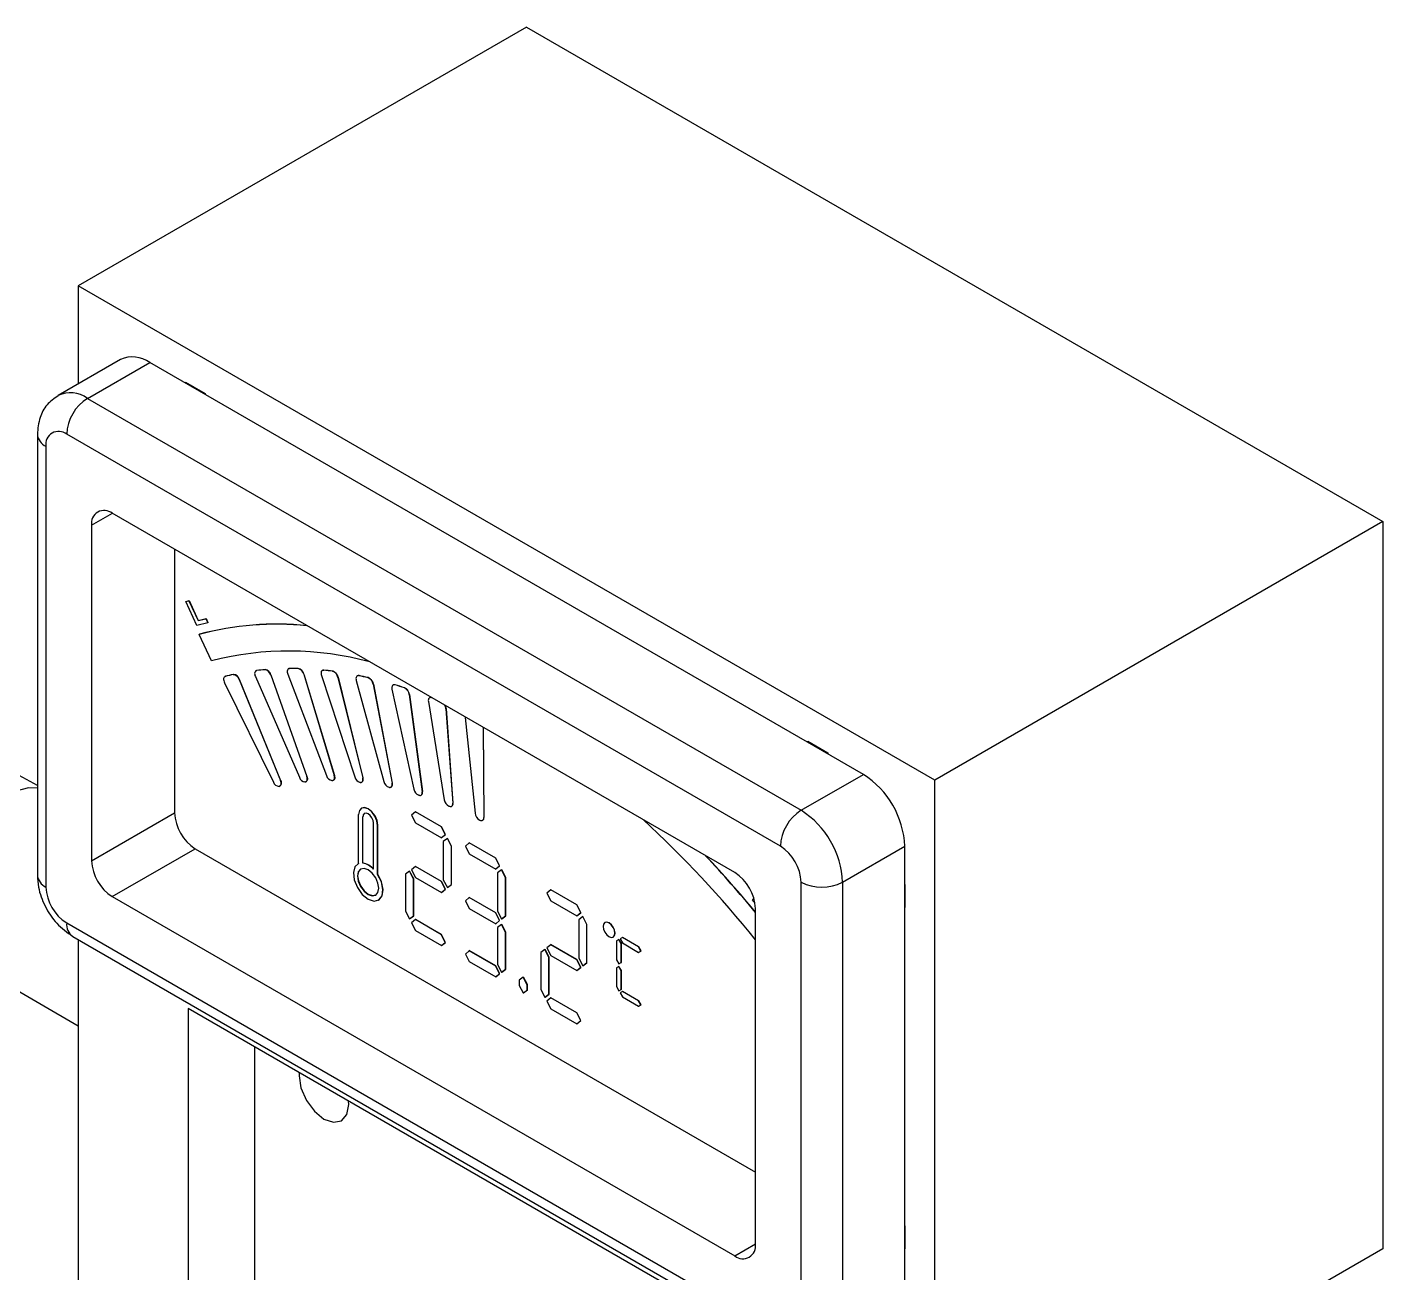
# Model space of a CAD drawing. Header units: millimetres. Extents: x 0 to 279, y 0 to 216.
# Drawn here: x 243.18 to 252.81, y 96.82 to 105.67 of the extents above; entities that cross this region are included whole.
import ezdxf

# ---------------------------------------------------------------- set-up
doc = ezdxf.new("R2010")
doc.units = ezdxf.units.MM

msp = doc.modelspace()

# ---------------------------------------------------------------- linework, layer by layer
at = {"color": 7, "linetype": 'Continuous', "lineweight": 25}
for p, q in [((246.7276, 105.6652), (243.5456, 103.8283)), ((246.7276, 105.6652), (252.8087, 102.1547)), ((249.6268, 100.3178), (243.5456, 103.8283)), ((243.5456, 103.8283), (243.5456, 103.1323)), ((243.8441, 103.3046), (243.4021, 103.0495)), ((243.6105, 103.0289), (244.0524, 103.284)), ((249.12, 100.3585), (244.0524, 103.284)), ((244.3058, 103.1445), (244.4472, 103.0629)), ((244.3058, 103.1377), (244.3058, 103.1445)), ((243.6105, 103.0289), (248.6781, 100.1034)), ((244.4472, 103.0629), (244.4472, 103.0561)), ((243.2548, 102.7737), (243.2548, 99.6436)), ((248.5307, 99.8483), (243.4631, 102.7737)), ((243.3158, 102.6886), (243.3158, 99.5586)), ((248.2067, 99.6611), (243.7872, 102.2124)), ((252.8087, 102.1547), (249.6268, 100.3178)), ((252.8087, 102.1547), (252.8087, 96.9901)), ((243.6399, 102.1273), (243.6399, 99.7457)), ((244.2292, 101.9572), (244.2292, 100.0859)), ((244.3094, 101.5863), (244.3315, 101.5919)), ((244.3094, 101.5863), (244.3106, 101.5869)), ((244.3877, 101.4157), (244.3094, 101.5863)), ((244.3106, 101.5869), (244.3327, 101.5926)), ((244.3315, 101.5919), (244.3327, 101.5926)), ((244.3315, 101.5919), (244.3965, 101.4503)), ((244.3327, 101.5926), (244.3977, 101.451)), ((244.3965, 101.4503), (244.4515, 101.4643)), ((244.3977, 101.451), (244.4526, 101.465)), ((244.4515, 101.4643), (244.4526, 101.465)), ((244.4515, 101.4643), (244.4648, 101.4354)), ((244.4526, 101.465), (244.4659, 101.4361)), ((244.4648, 101.4354), (244.3877, 101.4157)), ((244.3965, 101.4503), (244.3977, 101.451)), ((244.4648, 101.4354), (244.4659, 101.4361)), ((244.404, 101.3527), (244.4052, 101.3534)), ((244.4917, 101.1654), (244.404, 101.3527)), ((244.8077, 101.0946), (244.8065, 101.0939)), ((244.8132, 101.0964), (244.812, 101.0957)), ((244.8706, 101.102), (244.8718, 101.1027)), ((245.0387, 101.109), (245.0375, 101.1083)), ((245.0463, 101.111), (245.0451, 101.1103)), ((245.1062, 101.1097), (245.1074, 101.1104)), ((245.279, 101.0969), (245.2778, 101.0962)), ((245.2886, 101.0988), (245.2874, 101.0981)), ((245.3507, 101.0907), (245.3519, 101.0914)), ((244.5839, 101.009), (244.9313, 100.3034)), ((244.5873, 101.0536), (244.5861, 101.0529)), ((244.5873, 101.0536), (244.5909, 101.0551)), ((244.5909, 101.0551), (244.5898, 101.0544)), ((244.6455, 101.0675), (244.6466, 101.0682)), ((244.6884, 101.034), (244.6872, 101.0333)), ((244.6872, 101.0333), (244.9813, 100.3151)), ((244.6884, 101.034), (244.9825, 100.3158)), ((244.8029, 101.0529), (245.1152, 100.3378)), ((244.9128, 101.0652), (244.9116, 101.0645)), ((244.9116, 101.0645), (245.1678, 100.3435)), ((244.9128, 101.0652), (245.169, 100.3441)), ((245.0327, 101.0703), (245.3081, 100.3501)), ((245.1473, 101.0699), (245.1461, 101.0692)), ((245.1461, 101.0692), (245.3629, 100.3496)), ((245.1473, 101.0699), (245.3641, 100.3503)), ((245.2719, 101.0611), (245.5086, 100.3403)), ((245.3905, 101.0481), (245.3893, 101.0474)), ((245.3893, 101.0474), (245.5654, 100.3336)), ((245.3905, 101.0481), (245.5666, 100.3343)), ((245.5191, 101.0255), (245.7158, 100.3083)), ((245.5271, 101.0583), (245.5259, 101.0577)), ((245.5389, 101.0599), (245.5377, 101.0592)), ((245.6027, 101.045), (245.6039, 101.0456)), ((245.641, 100.9998), (245.6398, 100.9992)), ((245.6398, 100.9992), (245.7741, 100.2955)), ((245.641, 100.9998), (245.7753, 100.2962)), ((245.7815, 100.9935), (245.7803, 100.9928)), ((245.7955, 100.9944), (245.7943, 100.9938)), ((245.7728, 100.9636), (245.9281, 100.2544)), ((245.8607, 100.9728), (245.8619, 100.9735)), ((245.8972, 100.9255), (245.896, 100.9248)), ((245.896, 100.9248), (245.9877, 100.2356)), ((245.8972, 100.9255), (245.9889, 100.2363)), ((246.0406, 100.9028), (246.0394, 100.9021)), ((246.0314, 100.8758), (246.1445, 100.1789)), ((246.1576, 100.8255), (246.1564, 100.8248)), ((246.1564, 100.8248), (246.2049, 100.1542)), ((246.1576, 100.8255), (246.2061, 100.1549)), ((246.2932, 100.7657), (246.2934, 100.7626)), ((246.2934, 100.7626), (246.3635, 100.0822)), ((246.4195, 100.6928), (246.4245, 100.0518)), ((246.4207, 100.6921), (246.4257, 100.0525)), ((248.7252, 100.5933), (248.8666, 100.5116)), ((248.7252, 100.5864), (248.7252, 100.5933)), ((248.8666, 100.5116), (248.8666, 100.5048)), ((244.9813, 100.3151), (244.9825, 100.3158)), ((245.1678, 100.3435), (245.169, 100.3441)), ((245.3566, 100.316), (245.3578, 100.3167)), ((245.3629, 100.3496), (245.3641, 100.3503)), ((245.5654, 100.3336), (245.5666, 100.3343)), ((248.6781, 100.1034), (249.12, 100.3585)), ((249.6268, 84.8702), (249.6268, 100.3178)), ((244.9771, 100.2756), (244.9783, 100.2763)), ((245.1625, 100.3069), (245.1636, 100.3076)), ((245.5583, 100.303), (245.5595, 100.3036)), ((245.7542, 100.2663), (245.7521, 100.2668)), ((245.7663, 100.2678), (245.7675, 100.2685)), ((245.7741, 100.2955), (245.7753, 100.2962)), ((245.9877, 100.2356), (245.9889, 100.2363)), ((245.5572, 100.1185), (245.5561, 100.1179)), ((245.9652, 100.2099), (245.963, 100.2106)), ((245.9795, 100.2107), (245.9807, 100.2114)), ((246.1799, 100.1321), (246.1776, 100.133)), ((246.1964, 100.1321), (246.1976, 100.1328)), ((246.2049, 100.1542), (246.2061, 100.1549)), ((243.6399, 99.7457), (244.2292, 100.0859)), ((245.5363, 99.7259), (245.5363, 100.0743)), ((245.5658, 100.0573), (245.567, 100.058)), ((245.5658, 99.7289), (245.5658, 100.0573)), ((245.567, 99.7296), (245.567, 100.058)), ((245.9392, 100.0929), (245.9115, 100.07)), ((245.9115, 100.07), (245.9392, 100.0152)), ((245.9392, 100.0929), (245.9403, 100.0936)), ((246.1239, 99.9863), (245.9392, 100.0929)), ((246.1251, 99.9869), (245.9403, 100.0936)), ((246.397, 100.0334), (246.3948, 100.0345)), ((246.4159, 100.0324), (246.417, 100.0331)), ((246.4245, 100.0518), (246.4257, 100.0525)), ((245.6414, 99.6853), (245.6414, 100.0136)), ((245.6709, 99.9966), (245.6721, 99.9973)), ((245.6709, 99.6482), (245.6709, 99.9966)), ((245.6721, 99.6489), (245.6721, 99.9973)), ((245.9392, 100.0152), (246.1239, 99.9085)), ((246.1239, 99.9863), (246.1251, 99.9869)), ((246.1516, 99.9314), (246.1239, 99.9863)), ((246.1239, 99.9085), (246.1516, 99.9314)), ((246.1528, 99.9321), (246.1251, 99.9869)), ((246.1251, 99.9092), (246.1528, 99.9321)), ((246.1516, 99.9314), (246.1528, 99.9321)), ((243.7872, 99.4906), (244.3765, 99.8307)), ((244.3765, 99.8307), (248.354, 97.5346)), ((246.1239, 99.9085), (246.1251, 99.9092)), ((246.1661, 99.9033), (246.1373, 99.8812)), ((246.1373, 99.8812), (246.1373, 99.6096)), ((246.1661, 99.9033), (246.1673, 99.9039)), ((246.195, 99.8479), (246.1661, 99.9033)), ((246.1962, 99.8486), (246.1673, 99.9039)), ((246.195, 99.8479), (246.1962, 99.8486)), ((246.195, 99.5763), (246.195, 99.8479)), ((246.1962, 99.577), (246.1962, 99.8486)), ((246.3209, 99.8726), (246.294, 99.8492)), ((246.294, 99.8492), (246.3209, 99.7949)), ((246.3209, 99.8726), (246.3221, 99.8733)), ((246.5092, 99.7638), (246.3209, 99.8726)), ((246.5104, 99.7645), (246.3221, 99.8733)), ((248.9727, 99.5931), (249.4146, 99.8482)), ((249.4146, 96.7182), (249.4146, 99.8482)), ((246.3209, 99.7949), (246.5092, 99.6861)), ((246.5092, 99.7638), (246.5104, 99.7645)), ((246.5361, 99.7094), (246.5092, 99.7638)), ((246.5373, 99.7101), (246.5104, 99.7645)), ((245.5306, 99.7232), (245.5294, 99.7226)), ((245.5375, 99.7266), (245.5306, 99.7232)), ((245.5658, 99.7289), (245.567, 99.7296)), ((245.6709, 99.6482), (245.6721, 99.6489)), ((245.8969, 99.6701), (245.8681, 99.6488)), ((245.8681, 99.6488), (245.8681, 99.3863)), ((245.8969, 99.6701), (245.8981, 99.6708)), ((245.9258, 99.6155), (245.8969, 99.6701)), ((245.927, 99.6161), (245.8981, 99.6708)), ((245.9392, 99.7044), (245.9115, 99.6815)), ((245.9115, 99.6815), (245.9392, 99.6266)), ((245.9392, 99.7044), (245.9403, 99.705)), ((246.1239, 99.5977), (245.9392, 99.7044)), ((246.1251, 99.5984), (245.9403, 99.705)), ((246.5092, 99.6861), (246.5361, 99.7094)), ((246.5092, 99.6861), (246.5104, 99.6868)), ((246.5104, 99.6868), (246.5373, 99.7101)), ((246.5507, 99.6813), (246.5219, 99.6592)), ((246.5219, 99.6592), (246.5219, 99.3876)), ((246.5361, 99.7094), (246.5373, 99.7101)), ((246.5507, 99.6813), (246.5519, 99.6819)), ((246.5796, 99.6259), (246.5507, 99.6813)), ((246.5807, 99.6266), (246.5519, 99.6819)), ((245.9258, 99.6155), (245.927, 99.6161)), ((245.9258, 99.353), (245.9258, 99.6155)), ((245.927, 99.3537), (245.927, 99.6161)), ((245.9392, 99.6266), (246.1239, 99.52)), ((246.1239, 99.5977), (246.1251, 99.5984)), ((246.1516, 99.5429), (246.1239, 99.5977)), ((246.1239, 99.52), (246.1516, 99.5429)), ((246.1528, 99.5436), (246.1251, 99.5984)), ((246.1251, 99.5207), (246.1528, 99.5436)), ((246.1373, 99.6096), (246.1661, 99.5542)), ((246.1516, 99.5429), (246.1528, 99.5436)), ((246.1661, 99.5542), (246.195, 99.5763)), ((246.1661, 99.5542), (246.1673, 99.5549)), ((246.1673, 99.5549), (246.1962, 99.577)), ((246.195, 99.5763), (246.1962, 99.577)), ((246.5796, 99.6259), (246.5807, 99.6266)), ((246.5796, 99.3543), (246.5796, 99.6259)), ((246.5807, 99.3549), (246.5807, 99.6266)), ((246.9006, 99.5379), (246.9018, 99.5386)), ((247.0865, 99.4319), (246.9018, 99.5386)), ((248.6781, 96.463), (248.6781, 99.5931)), ((248.9727, 99.5931), (248.9727, 96.463)), ((249.4146, 99.576), (249.4146, 99.4127)), ((243.7872, 99.4906), (248.2067, 96.9393)), ((245.6779, 99.4653), (245.6791, 99.466)), ((246.1239, 99.52), (246.1251, 99.5207)), ((246.3209, 99.484), (246.294, 99.4607)), ((246.294, 99.4607), (246.3209, 99.4063)), ((246.3209, 99.484), (246.3221, 99.4847)), ((246.5092, 99.3753), (246.3209, 99.484)), ((246.5104, 99.3759), (246.3221, 99.4847)), ((246.9006, 99.5379), (246.8729, 99.515)), ((246.8729, 99.515), (246.9006, 99.4602)), ((247.0853, 99.4312), (246.9006, 99.5379)), ((246.9006, 99.4602), (247.0853, 99.3535)), ((248.3335, 99.4641), (248.3425, 99.4783)), ((248.3507, 99.4435), (248.3335, 99.4641)), ((245.8681, 99.3863), (245.8969, 99.3317)), ((245.8969, 99.3317), (245.9258, 99.353)), ((245.8981, 99.3323), (245.927, 99.3537)), ((245.9258, 99.353), (245.927, 99.3537)), ((246.3209, 99.4063), (246.5092, 99.2975)), ((246.5092, 99.3753), (246.5104, 99.3759)), ((246.5361, 99.3209), (246.5092, 99.3753)), ((246.5373, 99.3216), (246.5104, 99.3759)), ((246.5219, 99.3876), (246.5507, 99.3322)), ((246.5507, 99.3322), (246.5796, 99.3543)), ((246.5519, 99.3329), (246.5807, 99.3549)), ((246.5796, 99.3543), (246.5807, 99.3549)), ((247.0853, 99.4312), (247.0865, 99.4319)), ((247.113, 99.3764), (247.0853, 99.4312)), ((247.0853, 99.3535), (247.113, 99.3764)), ((247.0853, 99.3535), (247.0865, 99.3542)), ((247.1142, 99.3771), (247.0865, 99.4319)), ((247.0865, 99.3542), (247.1142, 99.3771)), ((247.1276, 99.3482), (247.0987, 99.3262)), ((247.113, 99.3764), (247.1142, 99.3771)), ((247.1276, 99.3482), (247.1287, 99.3489)), ((247.1564, 99.2929), (247.1276, 99.3482)), ((247.1576, 99.2936), (247.1287, 99.3489)), ((248.354, 97.0244), (248.354, 99.4059)), ((243.4631, 99.3034), (248.5307, 96.378)), ((245.8969, 99.3317), (245.8981, 99.3323)), ((245.9392, 99.3269), (245.9115, 99.3036)), ((245.9115, 99.3036), (245.9392, 99.2492)), ((245.9392, 99.3269), (245.9403, 99.3276)), ((246.1239, 99.2202), (245.9392, 99.3269)), ((246.1251, 99.2209), (245.9403, 99.3276)), ((246.5092, 99.2975), (246.5361, 99.3209)), ((246.5092, 99.2975), (246.5104, 99.2982)), ((246.5104, 99.2982), (246.5373, 99.3216)), ((246.5507, 99.2927), (246.5219, 99.2713)), ((246.5219, 99.2713), (246.5219, 99.0089)), ((246.5361, 99.3209), (246.5373, 99.3216)), ((246.5507, 99.3322), (246.5519, 99.3329)), ((246.5507, 99.2927), (246.5519, 99.2934)), ((246.5796, 99.238), (246.5507, 99.2927)), ((246.5807, 99.2387), (246.5519, 99.2934)), ((247.0987, 99.3262), (247.0987, 99.0546)), ((247.1564, 99.2929), (247.1576, 99.2936)), ((247.1564, 99.0213), (247.1564, 99.2929)), ((247.1576, 99.0219), (247.1576, 99.2936)), ((247.2854, 99.3069), (247.2842, 99.3063)), ((243.5063, 99.208), (248.5739, 96.2826)), ((243.5456, 99.1853), (243.5456, 88.3807)), ((245.9392, 99.2492), (246.1239, 99.1425)), ((246.1239, 99.2202), (246.1251, 99.2209)), ((246.1516, 99.1651), (246.1239, 99.2202)), ((246.1239, 99.1425), (246.1516, 99.1651)), ((246.1528, 99.1657), (246.1251, 99.2209)), ((246.1251, 99.1432), (246.1528, 99.1657)), ((246.1516, 99.1651), (246.1528, 99.1657)), ((246.5796, 99.238), (246.5807, 99.2387)), ((246.5796, 98.9756), (246.5796, 99.238)), ((246.5807, 98.9763), (246.5807, 99.2387)), ((247.3434, 99.2037), (247.3446, 99.2043)), ((247.3836, 99.1856), (247.3668, 99.1761)), ((247.3668, 99.1761), (247.368, 99.1768)), ((247.3668, 99.1761), (247.3668, 99.0423)), ((247.3848, 99.1863), (247.368, 99.1768)), ((247.3836, 99.1856), (247.3848, 99.1863)), ((247.4004, 99.1567), (247.3836, 99.1856)), ((247.4016, 99.1574), (247.3848, 99.1863)), ((247.4086, 99.2002), (247.3922, 99.1901)), ((247.3922, 99.1901), (247.4086, 99.1614)), ((247.4004, 99.1567), (247.4016, 99.1574)), ((247.4004, 99.0229), (247.4004, 99.1567)), ((247.4016, 99.0236), (247.4016, 99.1574)), ((247.4086, 99.2002), (247.4098, 99.2009)), ((247.5242, 99.1335), (247.4086, 99.2002)), ((247.4086, 99.1614), (247.5242, 99.0946)), ((247.5254, 99.1342), (247.4098, 99.2009)), ((242.6717, 99.0785), (243.5456, 98.574)), ((246.1239, 99.1425), (246.1251, 99.1432)), ((246.3209, 99.1065), (246.294, 99.0828)), ((246.294, 99.0828), (246.3209, 99.0288)), ((246.3209, 99.1065), (246.3221, 99.1072)), ((246.5092, 98.9978), (246.3209, 99.1065)), ((246.5104, 98.9985), (246.3221, 99.1072)), ((246.8584, 99.1151), (246.8295, 99.0937)), ((246.8295, 99.0937), (246.8295, 98.8313)), ((246.8584, 99.1151), (246.8595, 99.1158)), ((246.8872, 99.0604), (246.8584, 99.1151)), ((246.8884, 99.0611), (246.8595, 99.1158)), ((246.9006, 99.1493), (246.8729, 99.1264)), ((246.8729, 99.1264), (246.9006, 99.0716)), ((246.8872, 99.0604), (246.8884, 99.0611)), ((246.8872, 98.798), (246.8872, 99.0604)), ((246.8884, 98.7987), (246.8884, 99.0611)), ((246.9006, 99.1493), (246.9018, 99.15)), ((247.0853, 99.0427), (246.9006, 99.1493)), ((246.9006, 99.0716), (247.0853, 98.965)), ((247.0865, 99.0434), (246.9018, 99.15)), ((247.5242, 99.1335), (247.5254, 99.1342)), ((247.5407, 99.1043), (247.5242, 99.1335)), ((247.5242, 99.0946), (247.5407, 99.1043)), ((247.5242, 99.0946), (247.5254, 99.0953)), ((247.5419, 99.105), (247.5254, 99.1342)), ((247.5254, 99.0953), (247.5419, 99.105)), ((247.5407, 99.1043), (247.5419, 99.105)), ((246.3209, 99.0288), (246.5092, 98.9201)), ((246.5092, 98.9978), (246.5104, 98.9985)), ((246.5361, 98.9431), (246.5092, 98.9978)), ((246.5373, 98.9437), (246.5104, 98.9985)), ((246.5219, 99.0089), (246.5507, 98.9542)), ((246.5507, 98.9542), (246.5796, 98.9756)), ((246.5519, 98.9549), (246.5807, 98.9763)), ((246.5796, 98.9756), (246.5807, 98.9763)), ((247.0853, 99.0427), (247.0865, 99.0434)), ((247.113, 98.9879), (247.0853, 99.0427)), ((247.0853, 98.965), (247.113, 98.9879)), ((247.0853, 98.965), (247.0865, 98.9656)), ((247.1142, 98.9885), (247.0865, 99.0434)), ((247.0865, 98.9656), (247.1142, 98.9885)), ((247.0987, 99.0546), (247.1276, 98.9992)), ((247.113, 98.9879), (247.1142, 98.9885)), ((247.1276, 98.9992), (247.1564, 99.0213)), ((247.1276, 98.9992), (247.1287, 98.9999)), ((247.1287, 98.9999), (247.1576, 99.0219)), ((247.1564, 99.0213), (247.1576, 99.0219)), ((247.3668, 99.0423), (247.3836, 99.0133)), ((247.3836, 98.9942), (247.3668, 98.9848)), ((247.3668, 98.9848), (247.368, 98.9855)), ((247.3668, 98.9848), (247.3668, 98.8511)), ((247.3848, 98.9949), (247.368, 98.9855)), ((247.3836, 99.0133), (247.4004, 99.0229)), ((247.3836, 98.9942), (247.3848, 98.9949)), ((247.4004, 98.9654), (247.3836, 98.9942)), ((247.4016, 98.9661), (247.3848, 98.9949)), ((247.4004, 99.0229), (247.4016, 99.0236)), ((247.4004, 98.9654), (247.4016, 98.9661)), ((247.4004, 98.8316), (247.4004, 98.9654)), ((247.4016, 98.8323), (247.4016, 98.9661)), ((246.5092, 98.9201), (246.5361, 98.9431)), ((246.5092, 98.9201), (246.5104, 98.9207)), ((246.5104, 98.9207), (246.5373, 98.9437)), ((246.5361, 98.9431), (246.5373, 98.9437)), ((246.5507, 98.9542), (246.5519, 98.9549)), ((246.7045, 98.9183), (246.6757, 98.8981)), ((246.6757, 98.8981), (246.6757, 98.8604)), ((246.7045, 98.9183), (246.7057, 98.919)), ((246.7334, 98.8647), (246.7045, 98.9183)), ((246.7346, 98.8654), (246.7057, 98.919)), ((246.7334, 98.8647), (246.7346, 98.8654)), ((246.7334, 98.8271), (246.7334, 98.8647)), ((246.7346, 98.8278), (246.7346, 98.8654)), ((246.6757, 98.8604), (246.7045, 98.8073)), ((246.7045, 98.8073), (246.7334, 98.8271)), ((246.7045, 98.8073), (246.7057, 98.808)), ((246.7057, 98.808), (246.7346, 98.8278)), ((246.7334, 98.8271), (246.7346, 98.8278)), ((246.8295, 98.8313), (246.8584, 98.7766)), ((246.8584, 98.7766), (246.8872, 98.798)), ((246.8584, 98.7766), (246.8595, 98.7773)), ((246.8595, 98.7773), (246.8884, 98.7987)), ((246.9006, 98.7719), (246.8729, 98.7486)), ((246.8872, 98.798), (246.8884, 98.7987)), ((246.9006, 98.7719), (246.9018, 98.7726)), ((247.0853, 98.6652), (246.9006, 98.7719)), ((247.0865, 98.6659), (246.9018, 98.7726)), ((247.3668, 98.8511), (247.3836, 98.8221)), ((247.3836, 98.8221), (247.4004, 98.8316)), ((247.4086, 98.8172), (247.3922, 98.8073)), ((247.3922, 98.8073), (247.4086, 98.7783)), ((247.4004, 98.8316), (247.4016, 98.8323)), ((247.4086, 98.8172), (247.4098, 98.8179)), ((247.5242, 98.7505), (247.4086, 98.8172)), ((247.4086, 98.7783), (247.5242, 98.7116)), ((247.5254, 98.7511), (247.4098, 98.8179)), ((248.8466, 96.0866), (244.3258, 98.6964)), ((244.3258, 98.6964), (244.3258, 93.476)), ((246.8729, 98.7486), (246.9006, 98.6942)), ((246.9006, 98.6942), (247.0853, 98.5875)), ((247.5242, 98.7505), (247.5254, 98.7511)), ((247.5407, 98.7215), (247.5242, 98.7505)), ((247.5242, 98.7116), (247.5407, 98.7215)), ((247.5242, 98.7116), (247.5254, 98.7123)), ((247.5419, 98.7222), (247.5254, 98.7511)), ((247.5254, 98.7123), (247.5419, 98.7222)), ((247.5407, 98.7215), (247.5419, 98.7222)), ((247.0853, 98.6652), (247.0865, 98.6659)), ((247.113, 98.61), (247.0853, 98.6652)), ((247.0853, 98.5875), (247.113, 98.61)), ((247.0853, 98.5875), (247.0865, 98.5882)), ((247.1142, 98.6107), (247.0865, 98.6659)), ((247.0865, 98.5882), (247.1142, 98.6107)), ((247.113, 98.61), (247.1142, 98.6107)), ((244.7972, 98.4243), (244.7972, 93.7481)), ((245.4666, 98.0133), (245.4653, 98.0386)), ((249.4146, 97.1536), (249.4146, 96.9903)), ((252.8087, 96.9901), (251.3651, 96.1566))]:
    msp.add_line(p, q, dxfattribs=at)
at = {"color": 8, "linetype": 'Continuous', "lineweight": 25}
for p, q in [((243.6399, 102.1273), (243.7873, 102.2124)), ((246.0562, 100.9025), (246.0557, 100.9023)), ((248.2067, 96.9393), (248.354, 97.0243))]:
    msp.add_line(p, q, dxfattribs=at)
at = {"color": 7, "linetype": 'Continuous', "lineweight": 25, "flags": 128}
for points in [[(244.812, 101.0957), (244.8073, 101.0943), (244.8034, 101.0914), (244.8004, 101.0872), (244.7985, 101.0817), (244.7979, 101.0753), (244.7984, 101.0681), (244.8001, 101.0605), (244.8029, 101.0529)], [(244.8077, 101.0946), (244.8085, 101.095), (244.8132, 101.0964)], [(245.0451, 101.1103), (245.0401, 101.1095), (245.0358, 101.1072), (245.0324, 101.1034), (245.0301, 101.0984), (245.029, 101.0923), (245.0291, 101.0854), (245.0303, 101.078), (245.0327, 101.0703)], [(245.0387, 101.109), (245.0412, 101.1102), (245.0463, 101.111)], [(245.2874, 101.0981), (245.2822, 101.0979), (245.2776, 101.0961), (245.2739, 101.0929), (245.2712, 101.0884), (245.2696, 101.0827), (245.2692, 101.076), (245.27, 101.0688), (245.2719, 101.0611)], [(245.279, 101.0969), (245.2834, 101.0986), (245.2886, 101.0988)], [(244.5898, 101.0544), (244.5853, 101.0524), (244.5817, 101.049), (244.5792, 101.0443), (244.5778, 101.0384), (244.5776, 101.0316), (244.5785, 101.0243), (244.5807, 101.0166), (244.5839, 101.009)], [(245.5377, 101.0592), (245.5322, 101.0596), (245.5274, 101.0584), (245.5233, 101.0557), (245.5202, 101.0517), (245.5182, 101.0464), (245.5173, 101.0401), (245.5176, 101.033), (245.5191, 101.0255)], [(245.7943, 100.9938), (245.7887, 100.9948), (245.7836, 100.9942), (245.7792, 100.9921), (245.7757, 100.9886), (245.7732, 100.9837), (245.7719, 100.9778), (245.7717, 100.971), (245.7728, 100.9636)], [(246.0557, 100.9023), (246.0499, 100.9039), (246.0446, 100.9039), (246.0399, 100.9024), (246.036, 100.8994), (246.0332, 100.895), (246.0314, 100.8895), (246.0308, 100.883), (246.0314, 100.8758)], [(244.9732, 100.2741), (244.9774, 100.2758), (244.9809, 100.2788), (244.9835, 100.283), (244.9851, 100.2882), (244.9857, 100.2943), (244.9853, 100.3009), (244.9838, 100.308), (244.9813, 100.3151)], [(244.9825, 100.3158), (244.985, 100.3086), (244.9865, 100.3016), (244.9869, 100.2949), (244.9863, 100.2889), (244.9847, 100.2837), (244.9821, 100.2795), (244.9786, 100.2765), (244.9783, 100.2763)], [(245.1566, 100.305), (245.1611, 100.3062), (245.1649, 100.3087), (245.1679, 100.3124), (245.1699, 100.3172), (245.171, 100.3229), (245.1709, 100.3294), (245.1699, 100.3363), (245.1678, 100.3435)], [(245.169, 100.3441), (245.1711, 100.337), (245.1721, 100.3301), (245.1721, 100.3236), (245.1711, 100.3179), (245.1691, 100.3131), (245.1661, 100.3094), (245.1636, 100.3076)], [(245.3487, 100.3141), (245.3535, 100.3147), (245.3576, 100.3167), (245.3609, 100.3199), (245.3633, 100.3243), (245.3648, 100.3296), (245.3652, 100.3358), (245.3646, 100.3425), (245.3629, 100.3496)], [(245.3641, 100.3503), (245.3657, 100.3432), (245.3664, 100.3365), (245.366, 100.3303), (245.3645, 100.3249), (245.3621, 100.3206), (245.3588, 100.3173), (245.3578, 100.3167)], [(245.5483, 100.3011), (245.5533, 100.3012), (245.5577, 100.3026), (245.5613, 100.3054), (245.5642, 100.3093), (245.566, 100.3142), (245.5669, 100.3201), (245.5667, 100.3267), (245.5654, 100.3336)], [(245.7542, 100.2663), (245.7594, 100.2659), (245.764, 100.2667), (245.768, 100.2689), (245.7712, 100.2723), (245.7734, 100.2769), (245.7747, 100.2824), (245.7749, 100.2887), (245.7741, 100.2955)], [(245.9652, 100.2099), (245.9704, 100.2088), (245.9753, 100.2091), (245.9796, 100.2108), (245.9831, 100.2137), (245.9858, 100.2178), (245.9874, 100.223), (245.9881, 100.229), (245.9877, 100.2356)], [(245.6709, 99.9966), (245.6658, 100.0293), (245.6512, 100.0629), (245.6294, 100.0924), (245.6036, 100.1131), (245.5779, 100.1221), (245.5561, 100.1179), (245.5415, 100.1011), (245.5363, 100.0743)], [(245.6721, 99.9973), (245.667, 100.03), (245.6524, 100.0636), (245.6306, 100.093), (245.6048, 100.1138), (245.5791, 100.1228), (245.5572, 100.1185)], [(246.1799, 100.1321), (246.1853, 100.1305), (246.1903, 100.1302), (246.1949, 100.1313), (246.1987, 100.1337), (246.2017, 100.1374), (246.2038, 100.1421), (246.2049, 100.1478), (246.2049, 100.1542)], [(245.6414, 100.0136), (245.6386, 100.032), (245.6304, 100.0509), (245.6181, 100.0674), (245.6036, 100.0791), (245.5892, 100.0841), (245.5769, 100.0818), (245.5687, 100.0723), (245.5658, 100.0573)], [(245.5775, 100.0821), (245.5699, 100.073), (245.567, 100.058)], [(246.397, 100.0334), (246.4025, 100.0313), (246.4077, 100.0305), (246.4125, 100.031), (246.4166, 100.0329), (246.42, 100.036), (246.4225, 100.0404), (246.424, 100.0457), (246.4245, 100.0518)], [(245.5363, 99.7259), (245.5099, 99.7027), (245.4988, 99.6617), (245.5049, 99.6096), (245.5272, 99.5549), (245.562, 99.5067), (245.6036, 99.4727), (245.6453, 99.4586), (245.6801, 99.4667), (245.7024, 99.4956), (245.7085, 99.5407), (245.6974, 99.5945), (245.6709, 99.6482)], [(245.6792, 99.5503), (245.6734, 99.587), (245.6571, 99.6248), (245.6325, 99.6579), (245.6036, 99.6812), (245.5747, 99.6912), (245.5502, 99.6865), (245.5338, 99.6676), (245.5281, 99.6376), (245.5338, 99.6009), (245.5502, 99.5631), (245.5747, 99.53), (245.6036, 99.5067), (245.6325, 99.4966), (245.6571, 99.5014), (245.6734, 99.5203), (245.6792, 99.5503)], [(245.5514, 99.6872), (245.5514, 99.6872), (245.535, 99.6683), (245.5292, 99.6382), (245.535, 99.6015), (245.5514, 99.5638), (245.5759, 99.5307), (245.6048, 99.5074), (245.6337, 99.4973), (245.6582, 99.5021)], [(245.6791, 99.466), (245.6813, 99.4673), (245.7035, 99.4963), (245.7096, 99.5414), (245.6985, 99.5952), (245.6721, 99.6489)], [(247.3557, 99.2308), (247.3525, 99.2511), (247.3434, 99.2721), (247.3298, 99.2904), (247.3138, 99.3033), (247.2978, 99.3089), (247.2842, 99.3063), (247.2751, 99.2958), (247.2719, 99.2791), (247.2751, 99.2588), (247.2842, 99.2379), (247.2978, 99.2195), (247.3138, 99.2066), (247.3298, 99.201), (247.3434, 99.2037), (247.3525, 99.2141), (247.3557, 99.2308)], [(247.3569, 99.2315), (247.3537, 99.2518), (247.3446, 99.2727), (247.331, 99.2911), (247.315, 99.304), (247.299, 99.3096), (247.2854, 99.3069)], [(247.3446, 99.2043), (247.3446, 99.2043), (247.3537, 99.2148), (247.3569, 99.2315)], [(245.1144, 98.2412), (245.1131, 98.2174), (245.1265, 98.1315), (245.1648, 98.0431), (245.2222, 97.9658), (245.2898, 97.9112), (245.3575, 97.8877), (245.4148, 97.8988), (245.4532, 97.9429), (245.4666, 98.0133), (245.4666, 98.0133)]]:
    msp.add_lwpolyline(points, dxfattribs=at)
at = {"color": 8, "linetype": 'Continuous', "lineweight": 25, "flags": 128}
msp.add_lwpolyline([(243.2548, 100.2618), (243.1931, 100.2636), (243.0573, 100.2271), (242.9169, 100.1398), (242.7843, 100.0095), (242.6713, 99.8478), (242.588, 99.669), (242.5417, 99.4891), (242.5366, 99.324), (242.5731, 99.1884), (242.648, 99.0943), (242.6717, 99.0785)], dxfattribs=at)
at = {"color": 7, "linetype": 'Continuous', "lineweight": 25}
for centre, radius, start, end in [((243.9304, 103.1136), 0.2096, 54.38242, 114.30712), ((243.783, 102.7592), 0.3202, 122.60548, 177.39452), ((243.4056, 102.7032), 0.091, 50.79671, 189.21404), ((243.7297, 102.1419), 0.091, 50.79671, 189.21404), ((244.9526, 99.3008), 2.124, 84.09933, 104.96815), ((244.9537, 99.3023), 2.1232, 84.16954, 104.97039), ((245.0381, 99.0325), 2.2017, 74.82346, 104.36825), ((245.0456, 99.1918), 1.9182, 95.23375, 96.99376), ((245.0468, 99.1925), 1.9182, 95.23375, 96.99376), ((244.8629, 101.0524), 0.0502, 13.96217, 81.11598), ((244.8641, 101.0531), 0.0502, 13.96217, 81.11598), ((245.0557, 98.97), 2.1404, 88.64763, 90.28363), ((245.0568, 98.9706), 2.1404, 88.64763, 90.28363), ((245.0937, 101.0576), 0.0536, 12.56375, 76.56986), ((245.0949, 101.0582), 0.0536, 12.56375, 76.56986), ((245.0371, 98.6876), 2.4235, 82.56507, 84.07103), ((245.0383, 98.6883), 2.4235, 82.56507, 84.07103), ((245.3336, 101.0366), 0.0567, 10.98518, 72.45878), ((245.3348, 101.0373), 0.0567, 10.98518, 72.45878), ((245.0192, 99.3508), 1.7569, 102.28331, 104.14945), ((245.0204, 99.3515), 1.7569, 102.28331, 104.14945), ((244.6423, 101.0211), 0.0465, 15.18716, 86.15111), ((244.6435, 101.0218), 0.0465, 15.18716, 86.15111), ((245.5349, 101.0441), 0.0162, 75.75646, 118.82717), ((244.9798, 98.3498), 2.7662, 76.98658, 78.36543), ((244.981, 98.3505), 2.7662, 76.98658, 78.36543), ((245.5812, 100.9896), 0.0594, 9.22133, 68.73316), ((245.5824, 100.9903), 0.0594, 9.22133, 68.73316), ((245.7895, 100.9782), 0.0173, 69.92722, 117.80695), ((244.8766, 97.9645), 3.1653, 71.88566, 73.14604), ((244.8778, 97.9652), 3.1653, 71.88566, 73.14604), ((245.8351, 100.917), 0.0614, 7.26618, 65.34912), ((245.8363, 100.9177), 0.0614, 7.26618, 65.34912), ((246.0486, 100.8878), 0.017, 72.86561, 118.06401), ((246.0941, 100.8187), 0.0626, 5.55185, 28.93694), ((246.0972, 100.8199), 0.0606, 5.23574, 27.32516), ((245.1608, 100.3522), 0.0478, 197.5268, 262.63595), ((245.3576, 100.3645), 0.0516, 196.14032, 257.82508), ((245.3314, 98.5598), 1.7544, 89.43271, 89.49855), ((245.5619, 100.3542), 0.055, 194.59951, 253.47248), ((245.5417, 100.3239), 0.0269, 311.14136, 22.6896), ((248.775, 99.8191), 0.6403, 2.60548, 57.39452), ((244.9729, 100.3175), 0.0439, 198.76887, 267.96158), ((245.3015, 98.872), 1.44, 103.17883, 103.25393), ((245.3231, 98.7416), 1.5722, 96.07834, 96.14917), ((245.3162, 98.3283), 1.9865, 83.28774, 83.34835), ((245.7724, 100.3213), 0.0581, 192.89812, 249.52491), ((245.7517, 100.2879), 0.025, 309.15197, 19.583), ((245.9877, 100.266), 0.0607, 191.03043, 245.93433), ((245.9666, 100.2299), 0.0232, 307.26028, 16.14448), ((246.2064, 100.1887), 0.0627, 188.98931, 242.65872), ((246.1847, 100.1505), 0.0219, 306.16537, 11.6658), ((244.549, 100.1004), 0.3202, 182.60548, 237.39452), ((246.4271, 100.0898), 0.064, 186.76496, 239.66213), ((246.4056, 100.0498), 0.0203, 304.47367, 7.53364), ((242.5359, 94.5463), 7.4394, 38.55023, 47.56631), ((248.8506, 99.8337), 0.3202, 122.60548, 177.39452), ((248.333, 99.564), 0.6403, 2.60548, 57.39452), ((248.3582, 99.5785), 0.3202, 2.60548, 57.39452), ((243.9598, 99.7603), 0.3202, 182.60548, 237.39452), ((242.1751, 94.2931), 8.0022, 39.4526, 43.29782), ((242.1755, 94.2932), 8.0031, 39.46585, 43.268), ((245.5383, 99.594), 0.1377, 41.51805, 78.48733), ((245.5395, 99.5946), 0.1377, 41.51805, 78.48733), ((248.0341, 99.3914), 0.3202, 2.60548, 57.39452), ((243.6357, 99.5731), 0.3202, 182.60548, 237.39452), ((248.8254, 99.8774), 0.3202, 242.60967, 297.39033), ((248.2642, 97.0098), 0.091, 230.79671, 9.21404)]:
    msp.add_arc(centre, radius, start, end, dxfattribs=at)
at = {"color": 8, "linetype": 'Continuous', "lineweight": 25}
for centre, radius, start, end in [((243.4889, 102.8634), 0.2053, 53.69585, 115.08297), ((243.3591, 102.7841), 0.1048, 185.70278, 245.62465), ((243.3591, 99.654), 0.1048, 185.6948, 245.62534), ((243.5623, 99.2908), 0.0999, 172.74417, 235.94365)]:
    msp.add_arc(centre, radius, start, end, dxfattribs=at)
at = {"color": 7, "linetype": 'Continuous', "lineweight": 25}
for points, knots in [([(243.4031, 103.0477), (243.3747, 103.0278), (243.318, 102.988), (243.2652, 102.8886), (243.2585, 102.8141), (243.2548, 102.7737)], [0, 0, 0, 0, 0.314635, 0.628327, 1, 1, 1, 1]), ([(243.2548, 100.2789), (242.9804, 100.4325), (242.4356, 100.7374), (241.6231, 101.1346), (240.8648, 101.4729), (240.192, 101.7447), (239.6077, 101.9602), (239.0834, 102.1376), (238.6354, 102.2767), (238.2468, 102.388), (237.918, 102.4758), (237.5999, 102.5548), (237.275, 102.6292), (236.9154, 102.7047), (236.5078, 102.7809), (235.9444, 102.8702), (235.2027, 102.9559), (234.3127, 103.0013), (233.436, 102.9786), (232.6995, 102.8975), (232.112, 102.7868), (231.643, 102.666), (231.1876, 102.5157), (230.7073, 102.3151), (230.194, 102.0388), (229.7069, 101.6945), (229.2983, 101.3183), (228.9616, 100.9263), (228.685, 100.5179), (228.4595, 100.0851), (228.2594, 99.5791), (228.0991, 98.9727), (228.0145, 98.306), (227.9955, 97.6412), (228.0271, 96.9507), (228.0925, 96.3036), (228.1628, 95.8868), (228.1885, 95.7349)], [0, 0, 0, 0, 0.043787, 0.086952, 0.125118, 0.158413, 0.186969, 0.210913, 0.234694, 0.251684, 0.266683, 0.28193, 0.297416, 0.313805, 0.332695, 0.354066, 0.392423, 0.4362, 0.479293, 0.517565, 0.543563, 0.567125, 0.589416, 0.615215, 0.645077, 0.677396, 0.706026, 0.730451, 0.757045, 0.781533, 0.805027, 0.839792, 0.876027, 0.905146, 0.938914, 0.977732, 1, 1, 1, 1]), ([(243.2548, 99.6436), (243.2566, 99.6147), (243.2612, 99.5404), (243.3057, 99.42), (243.3884, 99.2929), (243.4667, 99.2365), (243.5063, 99.208)], [0, 0, 0, 0, 0.170189, 0.438174, 0.715929, 1, 1, 1, 1])]:
    msp.add_open_spline(points, degree=3, knots=knots, dxfattribs=at)

doc.saveas('drawing.dxf')
